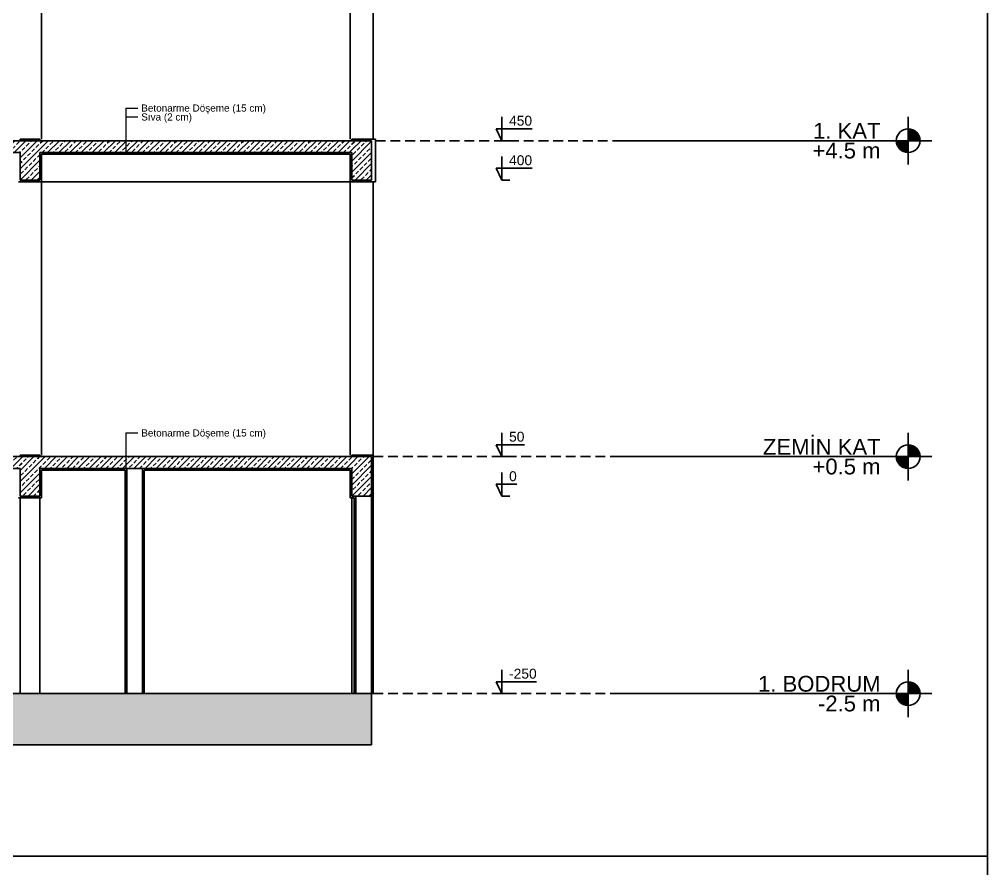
# Model space of a CAD drawing. Header units: millimetres. Extents: x 2232 to 85269, y -3593 to 5869.
# Drawn here: x 78765 to 79991, y 3719 to 4794 of the extents above; entities that cross this region are included whole.
import ezdxf

# ---------------------------------------------------------------- set-up
doc = ezdxf.new("R2010")
doc.units = ezdxf.units.MM
doc.linetypes.add('DASHED4', pattern=[18.75, 12.5, -6.25])
doc.layers.add('Standart', color=7, linetype='Continuous')
doc.styles.add('arial_1_18', font='arial.ttf', dxfattribs={"height": 0.2})
pattern_1 = [(45, (0, 0), (-7.071068, 7.071068), []), (45, (7.071, 0), (-7.071068, 7.071068), [5, -2.5])]

# ---------------------------------------------------------------- blocks, each defined once
blk = doc.blocks.new('IDE936Entity10967')
at = {"layer": 'Standart', "color": 123, "linetype": 'DASHED4', "lineweight": -3}
blk.add_lwpolyline([(3265, 450), (3565, 450)], dxfattribs=at)
blk = doc.blocks.new('IDE936Entity10968')
at = {"layer": 'Standart', "color": 123, "linetype": 'DASHED4', "lineweight": -3}
blk.add_lwpolyline([(3262, 50), (3565, 50)], dxfattribs=at)
blk = doc.blocks.new('IDE936Entity10969')
at = {"layer": 'Standart', "color": 123, "linetype": 'DASHED4', "lineweight": -3}
blk.add_lwpolyline([(3262, -250), (3565, -250)], dxfattribs=at)
blk = doc.blocks.new('IDE936Entity10971')
at = {"layer": 'Standart', "linetype": 'Continuous', "lineweight": -3}
for points in [[(3954.3, 1510), (3954.2, 1511.7), (3954, 1513.3), (3953.5, 1515), (3952.9, 1516.5), (3952, 1518), (3951.1, 1519.4), (3949.9, 1520.6), (3948.7, 1521.7), (3947.3, 1522.7), (3945.8, 1523.5), (3944.3, 1524.2), (3942.7, 1524.6), (3941, 1524.9), (3939.3, 1525), (3939.3, 1510)], [(3924.3, 1510), (3924.4, 1508.3), (3924.7, 1506.7), (3925.2, 1505), (3925.8, 1503.5), (3926.6, 1502), (3927.6, 1500.6), (3928.7, 1499.4), (3930, 1498.3), (3931.4, 1497.3), (3932.8, 1496.5), (3934.4, 1495.8), (3936, 1495.4), (3937.7, 1495.1), (3939.3, 1495), (3939.3, 1510)], [(3954.3, 1350), (3954.2, 1351.7), (3954, 1353.3), (3953.5, 1355), (3952.9, 1356.5), (3952, 1358), (3951.1, 1359.4), (3949.9, 1360.6), (3948.7, 1361.7), (3947.3, 1362.7), (3945.8, 1363.5), (3944.3, 1364.2), (3942.7, 1364.6), (3941, 1364.9), (3939.3, 1365), (3939.3, 1350)], [(3924.3, 1350), (3924.4, 1348.3), (3924.7, 1346.7), (3925.2, 1345), (3925.8, 1343.5), (3926.6, 1342), (3927.6, 1340.6), (3928.7, 1339.4), (3930, 1338.3), (3931.4, 1337.3), (3932.8, 1336.5), (3934.4, 1335.8), (3936, 1335.4), (3937.7, 1335.1), (3939.3, 1335), (3939.3, 1350)], [(3954.3, 1050), (3954.2, 1051.7), (3954, 1053.3), (3953.5, 1055), (3952.9, 1056.5), (3952, 1058), (3951.1, 1059.4), (3949.9, 1060.6), (3948.7, 1061.7), (3947.3, 1062.7), (3945.8, 1063.5), (3944.3, 1064.2), (3942.7, 1064.6), (3941, 1064.9), (3939.3, 1065), (3939.3, 1050)], [(3924.3, 1050), (3924.4, 1048.3), (3924.7, 1046.7), (3925.2, 1045), (3925.8, 1043.5), (3926.6, 1042), (3927.6, 1040.6), (3928.7, 1039.4), (3930, 1038.3), (3931.4, 1037.3), (3932.8, 1036.5), (3934.4, 1035.8), (3936, 1035.4), (3937.7, 1035.1), (3939.3, 1035), (3939.3, 1050)], [(3954.3, 750), (3954.2, 751.7), (3954, 753.3), (3953.5, 755), (3952.9, 756.5), (3952, 758), (3951.1, 759.4), (3949.9, 760.6), (3948.7, 761.7), (3947.3, 762.7), (3945.8, 763.5), (3944.3, 764.2), (3942.7, 764.6), (3941, 764.9), (3939.3, 765), (3939.3, 750)], [(3924.3, 750), (3924.4, 748.3), (3924.7, 746.7), (3925.2, 745), (3925.8, 743.5), (3926.6, 742), (3927.6, 740.6), (3928.7, 739.4), (3930, 738.3), (3931.4, 737.3), (3932.8, 736.5), (3934.4, 735.8), (3936, 735.4), (3937.7, 735.1), (3939.3, 735), (3939.3, 750)], [(3954.3, 450), (3954.2, 451.7), (3954, 453.3), (3953.5, 455), (3952.9, 456.5), (3952, 458), (3951.1, 459.4), (3949.9, 460.6), (3948.7, 461.7), (3947.3, 462.7), (3945.8, 463.5), (3944.3, 464.2), (3942.7, 464.6), (3941, 464.9), (3939.3, 465), (3939.3, 450)], [(3924.3, 450), (3924.4, 448.3), (3924.7, 446.7), (3925.2, 445), (3925.8, 443.5), (3926.6, 442), (3927.6, 440.6), (3928.7, 439.4), (3930, 438.3), (3931.4, 437.3), (3932.8, 436.5), (3934.4, 435.8), (3936, 435.4), (3937.7, 435.1), (3939.3, 435), (3939.3, 450)], [(3954.3, 50), (3954.2, 51.7), (3954, 53.3), (3953.5, 55), (3952.9, 56.5), (3952, 58), (3951.1, 59.4), (3949.9, 60.6), (3948.7, 61.7), (3947.3, 62.7), (3945.8, 63.5), (3944.3, 64.2), (3942.7, 64.6), (3941, 64.9), (3939.3, 65), (3939.3, 50)], [(3924.3, 50), (3924.4, 48.3), (3924.7, 46.7), (3925.2, 45), (3925.8, 43.5), (3926.6, 42), (3927.6, 40.6), (3928.7, 39.4), (3930, 38.3), (3931.4, 37.3), (3932.8, 36.5), (3934.4, 35.8), (3936, 35.4), (3937.7, 35.1), (3939.3, 35), (3939.3, 50)], [(3954.3, -250), (3954.2, -248.3), (3954, -246.7), (3953.5, -245), (3952.9, -243.5), (3952, -242), (3951.1, -240.6), (3949.9, -239.4), (3948.7, -238.3), (3947.3, -237.3), (3945.8, -236.5), (3944.3, -235.8), (3942.7, -235.4), (3941, -235.1), (3939.3, -235), (3939.3, -250)], [(3924.3, -250), (3924.4, -251.7), (3924.7, -253.3), (3925.2, -255), (3925.8, -256.5), (3926.6, -258), (3927.6, -259.4), (3928.7, -260.6), (3930, -261.7), (3931.4, -262.7), (3932.8, -263.5), (3934.4, -264.2), (3936, -264.6), (3937.7, -264.9), (3939.3, -265), (3939.3, -250)]]:
    blk.add_hatch(color=104, dxfattribs=at).paths.add_polyline_path(points)
at = {"layer": 'Standart', "color": 104, "linetype": 'Continuous', "lineweight": -3}
for points in [[(3939.3, 1540), (3939.3, 1480)], [(3565, 1510), (3909.3, 1510)], [(3909.3, 1510), (3969.3, 1510)], [(3939.3, 1380), (3939.3, 1320)], [(3565, 1350), (3909.3, 1350)], [(3909.3, 1350), (3969.3, 1350)], [(3939.3, 1080), (3939.3, 1020)], [(3565, 1050), (3909.3, 1050)], [(3909.3, 1050), (3969.3, 1050)], [(3939.3, 780), (3939.3, 720)], [(3565, 750), (3909.3, 750)], [(3909.3, 750), (3969.3, 750)], [(3939.3, 480), (3939.3, 420)], [(3565, 450), (3909.3, 450)], [(3909.3, 450), (3969.3, 450)], [(3939.3, 80), (3939.3, 20)], [(3565, 50), (3909.3, 50)], [(3909.3, 50), (3969.3, 50)], [(3939.3, -220), (3939.3, -280)], [(3565, -250), (3909.3, -250)], [(3909.3, -250), (3969.3, -250)]]:
    blk.add_lwpolyline(points, dxfattribs=at)
for centre in [(3939.3, 1510), (3939.3, 1350), (3939.3, 1050), (3939.3, 750), (3939.3, 450), (3939.3, 50), (3939.3, -250)]:
    blk.add_circle(centre, 15, dxfattribs=at)
at = {"layer": 'Standart', "color": 104, "linetype": 'Continuous', "lineweight": -3, "style": 'arial_1_18'}
for s, p in [('+15.1 m', (3802.6, 1487.5)), ('ASANSÖR MAK.DAİRESİ', (3580, 1352.5)), ('+13.5 m', (3802.6, 1327.5)), ('3. KAT', (3818.9, 1052.5)), ('+10.5 m', (3802.6, 1027.5)), ('2. KAT', (3818.9, 752.5)), ('+7.5 m', (3818.1, 727.5)), ('1. KAT', (3818.9, 452.5)), ('+4.5 m', (3818.1, 427.5)), ('ZEMİN KAT', (3755.4, 52.5)), ('+0.5 m', (3818.1, 27.5)), ('1. BODRUM', (3749.2, -247.5)), ('-2.5 m', (3825.1, -272.5))]:
    blk.add_text(s, height=20, dxfattribs=at).set_placement(p)
blk = doc.blocks.new('IDE936Entity10990')
at = {"layer": 'Standart', "color": 253, "linetype": 'Continuous', "lineweight": -3}
for points in [[(3425, 415), (3425, 430)], [(3425, 400), (3417.5, 415)], [(3417.5, 415), (3425, 415)], [(3425, 415), (3425, 400)], [(3425, 415), (3463.1, 415)], [(3435, 400), (3425, 400)]]:
    blk.add_lwpolyline(points, dxfattribs=at)
at = {"layer": 'Standart', "color": 253, "linetype": 'Continuous', "lineweight": -3, "style": 'arial_1_18'}
blk.add_text('400', height=12.5, dxfattribs=at).set_placement((3434, 419))
blk = doc.blocks.new('IDE936Entity10991')
at = {"layer": 'Standart', "color": 253, "linetype": 'Continuous', "lineweight": -3}
for points in [[(3425, 465), (3425, 480)], [(3425, 450), (3417.5, 465)], [(3417.5, 465), (3425, 465)], [(3425, 465), (3425, 450)], [(3425, 465), (3463.1, 465)], [(3435, 450), (3425, 450)]]:
    blk.add_lwpolyline(points, dxfattribs=at)
at = {"layer": 'Standart', "color": 253, "linetype": 'Continuous', "lineweight": -3, "style": 'arial_1_18'}
blk.add_text('450', height=12.5, dxfattribs=at).set_placement((3434, 469))
blk = doc.blocks.new('IDE936Entity10992')
at = {"layer": 'Standart', "color": 253, "linetype": 'Continuous', "lineweight": -3}
for points in [[(3425, 15), (3425, 30)], [(3425, 0), (3417.5, 15)], [(3417.5, 15), (3425, 15)], [(3425, 15), (3425, 0)], [(3425, 15), (3443.7, 15)], [(3435, 0), (3425, 0)]]:
    blk.add_lwpolyline(points, dxfattribs=at)
at = {"layer": 'Standart', "color": 253, "linetype": 'Continuous', "lineweight": -3, "style": 'arial_1_18'}
blk.add_text('0', height=12.5, dxfattribs=at).set_placement((3434, 19))
blk = doc.blocks.new('IDE936Entity10993')
at = {"layer": 'Standart', "color": 253, "linetype": 'Continuous', "lineweight": -3}
for points in [[(3425, 65), (3425, 80)], [(3425, 50), (3417.5, 65)], [(3417.5, 65), (3425, 65)], [(3425, 65), (3425, 50)], [(3425, 65), (3453.4, 65)], [(3435, 50), (3425, 50)]]:
    blk.add_lwpolyline(points, dxfattribs=at)
at = {"layer": 'Standart', "color": 253, "linetype": 'Continuous', "lineweight": -3, "style": 'arial_1_18'}
blk.add_text('50', height=12.5, dxfattribs=at).set_placement((3434, 69))
blk = doc.blocks.new('IDE936Entity10995')
at = {"layer": 'Standart', "color": 253, "linetype": 'Continuous', "lineweight": -3}
for points in [[(3425, -235), (3425, -220)], [(3425, -250), (3417.5, -235)], [(3417.5, -235), (3425, -235)], [(3425, -235), (3425, -250)], [(3425, -235), (3468.9, -235)], [(3435, -250), (3425, -250)]]:
    blk.add_lwpolyline(points, dxfattribs=at)
at = {"layer": 'Standart', "color": 253, "linetype": 'Continuous', "lineweight": -3, "style": 'arial_1_18'}
blk.add_text('-250', height=12.5, dxfattribs=at).set_placement((3434, -231))
blk = doc.blocks.new('IDE936Entity11026')
at = {"layer": 'Standart', "color": 173, "linetype": 'Continuous', "lineweight": 5}
for points in [[(2948.8, 491.2), (2948.8, 433)], [(2948.8, 491.2), (2963.8, 491.2)], [(2948.8, 480), (2963.8, 480)]]:
    blk.add_lwpolyline(points, dxfattribs=at)
at = {"layer": 'Standart', "color": 173, "linetype": 'Continuous', "lineweight": 5, "style": 'arial_1_18'}
for s, p in [('Betonarme Döşeme (15 cm)', (2968.3, 486.8)), ('Sıva (2 cm)', (2968.3, 475.5))]:
    blk.add_text(s, height=9, dxfattribs=at).set_placement(p)
blk = doc.blocks.new('IDE936Entity11037')
at = {"layer": 'Standart', "color": 173, "linetype": 'Continuous', "lineweight": 5}
for points in [[(2948.8, 80), (2948.8, 35)], [(2948.8, 80), (2963.8, 80)]]:
    blk.add_lwpolyline(points, dxfattribs=at)
at = {"layer": 'Standart', "color": 173, "linetype": 'Continuous', "lineweight": 5, "style": 'arial_1_18'}
blk.add_text('Betonarme Döşeme (15 cm)', height=9, dxfattribs=at).set_placement((2968.3, 75.5))
blk = doc.blocks.new('IDE936Entity11092')
at = {"layer": 'Standart', "linetype": 'Continuous', "lineweight": -3}
h = blk.add_hatch(dxfattribs=at)
h.set_pattern_fill('ANSI33', color=171, scale=40, style=0)
h.set_pattern_definition(pattern_1)
h.paths.add_polyline_path([(2840, 400), (2815, 400), (2815, 450), (2840, 450)])
blk = doc.blocks.new('IDE936Entity11093')
at = {"layer": 'Standart', "linetype": 'Continuous', "lineweight": -3}
h = blk.add_hatch(dxfattribs=at)
h.set_pattern_fill('ANSI33', color=171, scale=40, style=0)
h.set_pattern_definition(pattern_1)
h.paths.add_polyline_path([(3260, 400), (3235, 400), (3235, 450), (3260, 450)])
blk = doc.blocks.new('IDE936Entity11095')
at = {"layer": 'Standart', "linetype": 'Continuous', "lineweight": -3}
h = blk.add_hatch(dxfattribs=at)
h.set_pattern_fill('ANSI33', color=171, scale=40, style=0)
h.set_pattern_definition(pattern_1)
h.paths.add_polyline_path([(3235, 435), (2840, 435), (2840, 450), (3235, 450)])
blk = doc.blocks.new('IDE936Entity11096')
at = {"layer": 'Standart', "linetype": 'Continuous', "lineweight": -3}
h = blk.add_hatch(dxfattribs=at)
h.set_pattern_fill('ANSI33', color=171, scale=40, style=0)
h.set_pattern_definition(pattern_1)
h.paths.add_polyline_path([(2815, 435), (2465, 435), (2465, 450), (2815, 450)])
blk = doc.blocks.new('IDE936Entity11105')
at = {"layer": 'Standart', "linetype": 'Continuous', "lineweight": -3}
h = blk.add_hatch(dxfattribs=at)
h.set_pattern_fill('ANSI33', color=171, scale=40, style=0)
h.set_pattern_definition(pattern_1)
h.paths.add_polyline_path([(2815, 35), (2465, 35), (2465, 50), (2815, 50)])
blk = doc.blocks.new('IDE936Entity11106')
at = {"layer": 'Standart', "linetype": 'Continuous', "lineweight": -3}
h = blk.add_hatch(dxfattribs=at)
h.set_pattern_fill('ANSI33', color=171, scale=40, style=0)
h.set_pattern_definition(pattern_1)
h.paths.add_polyline_path([(3235, 35), (2840, 35), (2840, 50), (3235, 50)])
blk = doc.blocks.new('IDE936Entity11108')
at = {"layer": 'Standart', "linetype": 'Continuous', "lineweight": -3}
h = blk.add_hatch(dxfattribs=at)
h.set_pattern_fill('ANSI33', color=171, scale=40, style=0)
h.set_pattern_definition(pattern_1)
h.paths.add_polyline_path([(3260, 0), (3235, 0), (3235, 50), (3260, 50)])
blk = doc.blocks.new('IDE936Entity11109')
at = {"layer": 'Standart', "linetype": 'Continuous', "lineweight": -3}
h = blk.add_hatch(dxfattribs=at)
h.set_pattern_fill('ANSI33', color=171, scale=40, style=0)
h.set_pattern_definition(pattern_1)
h.paths.add_polyline_path([(2840, 0), (2815, 0), (2815, 50), (2840, 50)])
blk = doc.blocks.new('IDE936Entity11116')
at = {"layer": 'Standart', "linetype": 'Continuous', "lineweight": -3}
h = blk.add_hatch(dxfattribs=at)
h.set_pattern_fill('ANSI33', color=171, scale=40, style=0)
h.set_pattern_definition(pattern_1)
h.paths.add_polyline_path([(3260, -315), (-50, -315), (-50, -250), (3260, -250)])
blk = doc.blocks.new('IDE936Entity11198')
at = {"layer": 'Standart', "color": 159, "linetype": 'Continuous', "lineweight": -3}
blk.add_lwpolyline([(3233, 452), (3233, 698)], dxfattribs=at)
blk = doc.blocks.new('IDE936Entity11199')
at = {"layer": 'Standart', "color": 159, "linetype": 'Continuous', "lineweight": -3}
blk.add_lwpolyline([(3262, 452), (3262, 698)], dxfattribs=at)
blk = doc.blocks.new('IDE936Entity11201')
at = {"layer": 'Standart', "color": 159, "linetype": 'Continuous', "lineweight": -3}
blk.add_lwpolyline([(2842, 452), (2842, 698)], dxfattribs=at)
blk = doc.blocks.new('IDE936Entity11250')
at = {"layer": 'Standart', "color": 159, "linetype": 'Continuous', "lineweight": -3}
blk.add_lwpolyline([(2842, 52), (2842, 398)], dxfattribs=at)
blk = doc.blocks.new('IDE936Entity11251')
at = {"layer": 'Standart', "color": 159, "linetype": 'Continuous', "lineweight": -3}
blk.add_lwpolyline([(3233, 52), (3233, 398)], dxfattribs=at)
blk = doc.blocks.new('IDE936Entity11252')
at = {"layer": 'Standart', "color": 159, "linetype": 'Continuous', "lineweight": -3}
blk.add_lwpolyline([(3262, 52), (3262, 398)], dxfattribs=at)
blk = doc.blocks.new('IDE936Entity11259')
at = {"layer": 'Standart', "color": 159, "linetype": 'Continuous', "lineweight": -3}
blk.add_lwpolyline([(2842, 398), (3233, 398)], dxfattribs=at)
blk = doc.blocks.new('IDE936Entity11260')
at = {"layer": 'Standart', "color": 159, "linetype": 'Continuous', "lineweight": -3}
blk.add_lwpolyline([(3235, -250), (3235, -2)], dxfattribs=at)
blk = doc.blocks.new('IDE936Entity11261')
at = {"layer": 'Standart', "color": 159, "linetype": 'Continuous', "lineweight": -3}
blk.add_lwpolyline([(2815, -250), (2815, -2)], dxfattribs=at)
blk = doc.blocks.new('IDE936Entity11262')
at = {"layer": 'Standart', "color": 159, "linetype": 'Continuous', "lineweight": -3}
blk.add_lwpolyline([(2840, -250), (2840, -2)], dxfattribs=at)
blk = doc.blocks.new('IDE936Entity11421')
at = {"layer": 'Standart', "color": 159, "linetype": 'Continuous', "lineweight": -3}
blk.add_lwpolyline([(2465, 450), (2815, 450)], dxfattribs=at)
blk = doc.blocks.new('IDE936Entity11422')
at = {"layer": 'Standart', "color": 159, "linetype": 'Continuous', "lineweight": -3}
blk.add_lwpolyline([(2815, 400), (2815, 435)], dxfattribs=at)
blk = doc.blocks.new('IDE936Entity11423')
at = {"layer": 'Standart', "color": 159, "linetype": 'Continuous', "lineweight": -3}
blk.add_lwpolyline([(2840, 400), (2815, 400)], dxfattribs=at)
blk = doc.blocks.new('IDE936Entity11424')
at = {"layer": 'Standart', "color": 159, "linetype": 'Continuous', "lineweight": -3}
blk.add_lwpolyline([(2815, 450), (2840, 450)], dxfattribs=at)
blk = doc.blocks.new('IDE936Entity11425')
at = {"layer": 'Standart', "color": 159, "linetype": 'Continuous', "lineweight": -3}
blk.add_lwpolyline([(2840, 450), (3235, 450)], dxfattribs=at)
blk = doc.blocks.new('IDE936Entity11426')
at = {"layer": 'Standart', "color": 159, "linetype": 'Continuous', "lineweight": -3}
blk.add_lwpolyline([(3235, 400), (3235, 435)], dxfattribs=at)
blk = doc.blocks.new('IDE936Entity11427')
at = {"layer": 'Standart', "color": 159, "linetype": 'Continuous', "lineweight": -3}
blk.add_lwpolyline([(3260, 400), (3235, 400)], dxfattribs=at)
blk = doc.blocks.new('IDE936Entity11428')
at = {"layer": 'Standart', "color": 159, "linetype": 'Continuous', "lineweight": -3}
blk.add_lwpolyline([(3260, 450), (3260, 400)], dxfattribs=at)
blk = doc.blocks.new('IDE936Entity11429')
at = {"layer": 'Standart', "color": 159, "linetype": 'Continuous', "lineweight": -3}
blk.add_lwpolyline([(3235, 450), (3260, 450)], dxfattribs=at)
blk = doc.blocks.new('IDE936Entity11432')
at = {"layer": 'Standart', "color": 159, "linetype": 'Continuous', "lineweight": -3}
blk.add_lwpolyline([(2840, 435), (2840, 400)], dxfattribs=at)
blk = doc.blocks.new('IDE936Entity11433')
at = {"layer": 'Standart', "color": 159, "linetype": 'Continuous', "lineweight": -3}
blk.add_lwpolyline([(3235, 435), (2840, 435)], dxfattribs=at)
blk = doc.blocks.new('IDE936Entity11435')
at = {"layer": 'Standart', "color": 159, "linetype": 'Continuous', "lineweight": -3}
blk.add_lwpolyline([(2815, 435), (2465, 435)], dxfattribs=at)
blk = doc.blocks.new('IDE936Entity11458')
at = {"layer": 'Standart', "color": 159, "linetype": 'Continuous', "lineweight": -3}
blk.add_lwpolyline([(2710, 35), (2815, 35)], dxfattribs=at)
blk = doc.blocks.new('IDE936Entity11459')
at = {"layer": 'Standart', "color": 159, "linetype": 'Continuous', "lineweight": -3}
blk.add_lwpolyline([(2465, 50), (2815, 50)], dxfattribs=at)
blk = doc.blocks.new('IDE936Entity11460')
at = {"layer": 'Standart', "color": 159, "linetype": 'Continuous', "lineweight": -3}
blk.add_lwpolyline([(2815, 50), (2840, 50)], dxfattribs=at)
blk = doc.blocks.new('IDE936Entity11461')
at = {"layer": 'Standart', "color": 159, "linetype": 'Continuous', "lineweight": -3}
blk.add_lwpolyline([(2840, 35), (2950, 35)], dxfattribs=at)
blk = doc.blocks.new('IDE936Entity11462')
at = {"layer": 'Standart', "color": 159, "linetype": 'Continuous', "lineweight": -3}
blk.add_lwpolyline([(2950, 35), (2970, 35)], dxfattribs=at)
blk = doc.blocks.new('IDE936Entity11463')
at = {"layer": 'Standart', "color": 159, "linetype": 'Continuous', "lineweight": -3}
blk.add_lwpolyline([(2970, 35), (3235, 35)], dxfattribs=at)
blk = doc.blocks.new('IDE936Entity11464')
at = {"layer": 'Standart', "color": 159, "linetype": 'Continuous', "lineweight": -3}
blk.add_lwpolyline([(2840, 50), (3235, 50)], dxfattribs=at)
blk = doc.blocks.new('IDE936Entity11465')
at = {"layer": 'Standart', "color": 159, "linetype": 'Continuous', "lineweight": -3}
blk.add_lwpolyline([(3235, 50), (3260, 50)], dxfattribs=at)
blk = doc.blocks.new('IDE936Entity11469')
at = {"layer": 'Standart', "color": 159, "linetype": 'Continuous', "lineweight": -3}
blk.add_lwpolyline([(3235, 0), (3235, 35)], dxfattribs=at)
blk = doc.blocks.new('IDE936Entity11470')
at = {"layer": 'Standart', "color": 159, "linetype": 'Continuous', "lineweight": -3}
blk.add_lwpolyline([(3235, 0), (3240, 0)], dxfattribs=at)
blk = doc.blocks.new('IDE936Entity11471')
at = {"layer": 'Standart', "color": 159, "linetype": 'Continuous', "lineweight": -3}
blk.add_lwpolyline([(3240, 0), (3260, 0)], dxfattribs=at)
blk = doc.blocks.new('IDE936Entity11472')
at = {"layer": 'Standart', "color": 159, "linetype": 'Continuous', "lineweight": -3}
blk.add_lwpolyline([(3260, 50), (3260, 0)], dxfattribs=at)
blk = doc.blocks.new('IDE936Entity11473')
at = {"layer": 'Standart', "color": 159, "linetype": 'Continuous', "lineweight": -3}
blk.add_lwpolyline([(2815, 0), (2815, 35)], dxfattribs=at)
blk = doc.blocks.new('IDE936Entity11474')
at = {"layer": 'Standart', "color": 159, "linetype": 'Continuous', "lineweight": -3}
blk.add_lwpolyline([(2840, 0), (2815, 0)], dxfattribs=at)
blk = doc.blocks.new('IDE936Entity11516')
at = {"layer": 'Standart', "color": 159, "linetype": 'Continuous', "lineweight": -3}
blk.add_lwpolyline([(2840, 35), (2840, 0)], dxfattribs=at)
blk = doc.blocks.new('IDE936Entity11519')
at = {"layer": 'Standart', "color": 159, "linetype": 'Continuous', "lineweight": -3}
blk.add_lwpolyline([(3260, -315), (-50, -315)], dxfattribs=at)
blk = doc.blocks.new('IDE936Entity11520')
at = {"layer": 'Standart', "color": 159, "linetype": 'Continuous', "lineweight": -3}
blk.add_lwpolyline([(3260, -250), (3260, -315)], dxfattribs=at)
blk = doc.blocks.new('IDE936Entity11532')
at = {"layer": 'Standart', "color": 159, "linetype": 'Continuous', "lineweight": -3}
blk.add_lwpolyline([(2950, -250), (2970, -250)], dxfattribs=at)
blk = doc.blocks.new('IDE936Entity11533')
at = {"layer": 'Standart', "color": 159, "linetype": 'Continuous', "lineweight": -3}
blk.add_lwpolyline([(2970, -250), (2972, -250)], dxfattribs=at)
blk = doc.blocks.new('IDE936Entity11534')
at = {"layer": 'Standart', "color": 159, "linetype": 'Continuous', "lineweight": -3}
blk.add_lwpolyline([(3240, -250), (3260, -250)], dxfattribs=at)
blk = doc.blocks.new('IDE936Entity11553')
at = {"layer": 'Standart', "color": 166, "linetype": 'Continuous', "lineweight": -3}
blk.add_lwpolyline([(2950, -250), (2950, 35)], dxfattribs=at)
blk = doc.blocks.new('IDE936Entity11554')
at = {"layer": 'Standart', "color": 166, "linetype": 'Continuous', "lineweight": -3}
blk.add_lwpolyline([(2970, 35), (2970, -250)], dxfattribs=at)
blk = doc.blocks.new('IDE936Entity11555')
at = {"layer": 'Standart', "color": 166, "linetype": 'Continuous', "lineweight": -3}
blk.add_lwpolyline([(3240, -250), (3240, 0)], dxfattribs=at)
blk = doc.blocks.new('IDE936Entity11556')
at = {"layer": 'Standart', "color": 166, "linetype": 'Continuous', "lineweight": -3}
blk.add_lwpolyline([(3260, 0), (3260, -250)], dxfattribs=at)
blk = doc.blocks.new('IDE936Entity11699')
at = {"layer": 'Standart', "color": 11, "linetype": 'Continuous', "lineweight": -3}
blk.add_lwpolyline([(2815, 450), (2815, 452)], dxfattribs=at)
blk = doc.blocks.new('IDE936Entity11700')
at = {"layer": 'Standart', "color": 11, "linetype": 'Continuous', "lineweight": -3}
blk.add_lwpolyline([(2815, 452), (2840, 452)], dxfattribs=at)
blk = doc.blocks.new('IDE936Entity11701')
at = {"layer": 'Standart', "color": 11, "linetype": 'Continuous', "lineweight": -3}
blk.add_lwpolyline([(2840, 452), (2840, 450)], dxfattribs=at)
blk = doc.blocks.new('IDE936Entity11722')
at = {"layer": 'Standart', "color": 11, "linetype": 'Continuous', "lineweight": -3}
blk.add_lwpolyline([(3235, 450), (3235, 452)], dxfattribs=at)
blk = doc.blocks.new('IDE936Entity11723')
at = {"layer": 'Standart', "color": 11, "linetype": 'Continuous', "lineweight": -3}
blk.add_lwpolyline([(3235, 452), (3265, 452)], dxfattribs=at)
blk = doc.blocks.new('IDE936Entity11724')
at = {"layer": 'Standart', "color": 11, "linetype": 'Continuous', "lineweight": -3}
blk.add_lwpolyline([(3265, 452), (3265, 398)], dxfattribs=at)
blk = doc.blocks.new('IDE936Entity11725')
at = {"layer": 'Standart', "color": 11, "linetype": 'Continuous', "lineweight": -3}
blk.add_lwpolyline([(3233, 398), (3233, 433)], dxfattribs=at)
blk = doc.blocks.new('IDE936Entity11726')
at = {"layer": 'Standart', "color": 11, "linetype": 'Continuous', "lineweight": -3}
blk.add_lwpolyline([(3233, 433), (2842, 433)], dxfattribs=at)
blk = doc.blocks.new('IDE936Entity11727')
at = {"layer": 'Standart', "color": 11, "linetype": 'Continuous', "lineweight": -3}
blk.add_lwpolyline([(2842, 398), (2842, 433)], dxfattribs=at)
blk = doc.blocks.new('IDE936Entity11748')
at = {"layer": 'Standart', "color": 11, "linetype": 'Continuous', "lineweight": -3}
blk.add_lwpolyline([(2815, 50), (2815, 52)], dxfattribs=at)
blk = doc.blocks.new('IDE936Entity11749')
at = {"layer": 'Standart', "color": 11, "linetype": 'Continuous', "lineweight": -3}
blk.add_lwpolyline([(2815, 52), (2840, 52)], dxfattribs=at)
blk = doc.blocks.new('IDE936Entity11750')
at = {"layer": 'Standart', "color": 11, "linetype": 'Continuous', "lineweight": -3}
blk.add_lwpolyline([(2840, 52), (2840, 50)], dxfattribs=at)
blk = doc.blocks.new('IDE936Entity11766')
at = {"layer": 'Standart', "color": 11, "linetype": 'Continuous', "lineweight": -3}
blk.add_lwpolyline([(3238, -250), (3238, -2)], dxfattribs=at)
blk = doc.blocks.new('IDE936Entity11767')
at = {"layer": 'Standart', "color": 11, "linetype": 'Continuous', "lineweight": -3}
blk.add_lwpolyline([(3233, -2), (3235, -2)], dxfattribs=at)
blk = doc.blocks.new('IDE936Entity11768')
at = {"layer": 'Standart', "color": 11, "linetype": 'Continuous', "lineweight": -3}
blk.add_lwpolyline([(3233, -2), (3233, 33)], dxfattribs=at)
blk = doc.blocks.new('IDE936Entity11769')
at = {"layer": 'Standart', "color": 11, "linetype": 'Continuous', "lineweight": -3}
blk.add_lwpolyline([(3233, 33), (2972, 33)], dxfattribs=at)
blk = doc.blocks.new('IDE936Entity11770')
at = {"layer": 'Standart', "color": 11, "linetype": 'Continuous', "lineweight": -3}
blk.add_lwpolyline([(2972, 33), (2972, -250)], dxfattribs=at)
blk = doc.blocks.new('IDE936Entity11771')
at = {"layer": 'Standart', "color": 11, "linetype": 'Continuous', "lineweight": -3}
blk.add_lwpolyline([(2948, -250), (2948, 33)], dxfattribs=at)
blk = doc.blocks.new('IDE936Entity11772')
at = {"layer": 'Standart', "color": 11, "linetype": 'Continuous', "lineweight": -3}
blk.add_lwpolyline([(2948, 33), (2842, 33)], dxfattribs=at)
blk = doc.blocks.new('IDE936Entity11773')
at = {"layer": 'Standart', "color": 11, "linetype": 'Continuous', "lineweight": -3}
blk.add_lwpolyline([(2842, 33), (2842, -2)], dxfattribs=at)
blk = doc.blocks.new('IDE936Entity11774')
at = {"layer": 'Standart', "color": 11, "linetype": 'Continuous', "lineweight": -3}
blk.add_lwpolyline([(2813, -2), (2815, -2)], dxfattribs=at)
blk = doc.blocks.new('IDE936Entity11799')
at = {"layer": 'Standart', "color": 11, "linetype": 'Continuous', "lineweight": -3}
blk.add_lwpolyline([(3262, -250), (3262, 52)], dxfattribs=at)
blk = doc.blocks.new('IDE936Entity11800')
at = {"layer": 'Standart', "color": 11, "linetype": 'Continuous', "lineweight": -3}
blk.add_lwpolyline([(3262, -250), (3260, -250)], dxfattribs=at)
blk = doc.blocks.new('IDE936Entity11801')
at = {"layer": 'Standart', "color": 11, "linetype": 'Continuous', "lineweight": -3}
blk.add_lwpolyline([(3235, 50), (3235, 52)], dxfattribs=at)
blk = doc.blocks.new('IDE936Entity11802')
at = {"layer": 'Standart', "color": 11, "linetype": 'Continuous', "lineweight": -3}
blk.add_lwpolyline([(3235, 52), (3262, 52)], dxfattribs=at)
blk = doc.blocks.new('IDE936Entity11886')
at = {"layer": 'Standart', "color": 159, "linetype": 'Continuous', "lineweight": -3}
blk.add_lwpolyline([(2712, -250), (2815, -250)], dxfattribs=at)
blk = doc.blocks.new('IDE936Entity11887')
at = {"layer": 'Standart', "color": 159, "linetype": 'Continuous', "lineweight": -3}
blk.add_lwpolyline([(2815, -250), (2840, -250)], dxfattribs=at)
blk = doc.blocks.new('IDE936Entity11888')
at = {"layer": 'Standart', "color": 159, "linetype": 'Continuous', "lineweight": -3}
blk.add_lwpolyline([(2840, -250), (2948, -250)], dxfattribs=at)
blk = doc.blocks.new('IDE936Entity11889')
at = {"layer": 'Standart', "color": 159, "linetype": 'Continuous', "lineweight": -3}
blk.add_lwpolyline([(2948, -250), (2950, -250)], dxfattribs=at)
blk = doc.blocks.new('IDE936Entity11890')
at = {"layer": 'Standart', "color": 159, "linetype": 'Continuous', "lineweight": -3}
blk.add_lwpolyline([(2972, -250), (3235, -250)], dxfattribs=at)
blk = doc.blocks.new('IDE936Entity11891')
at = {"layer": 'Standart', "color": 159, "linetype": 'Continuous', "lineweight": -3}
blk.add_lwpolyline([(3235, -250), (3238, -250)], dxfattribs=at)
blk = doc.blocks.new('IDE936Entity11892')
at = {"layer": 'Standart', "color": 159, "linetype": 'Continuous', "lineweight": -3}
blk.add_lwpolyline([(3238, -250), (3240, -250)], dxfattribs=at)
blk = doc.blocks.new('IDE936Entity11931')
at = {"layer": 'Standart', "color": 11, "linetype": 'Continuous', "lineweight": -3}
blk.add_lwpolyline([(3233, 398), (3265, 398)], dxfattribs=at)
blk = doc.blocks.new('IDE936Entity11932')
at = {"layer": 'Standart', "color": 11, "linetype": 'Continuous', "lineweight": -3}
blk.add_lwpolyline([(2813, 398), (2842, 398)], dxfattribs=at)
blk = doc.blocks.new('IDE936Entity11940')
at = {"layer": 'Standart', "color": 11, "linetype": 'Continuous', "lineweight": -3}
blk.add_lwpolyline([(3235, -2), (3238, -2)], dxfattribs=at)
blk = doc.blocks.new('IDE936Entity11941')
at = {"layer": 'Standart', "color": 11, "linetype": 'Continuous', "lineweight": -3}
blk.add_lwpolyline([(2815, -2), (2840, -2)], dxfattribs=at)
blk = doc.blocks.new('IDE936Entity11942')
at = {"layer": 'Standart', "color": 11, "linetype": 'Continuous', "lineweight": -3}
blk.add_lwpolyline([(2840, -2), (2842, -2)], dxfattribs=at)

msp = doc.modelspace()

# ---------------------------------------------------------------- linework, layer by layer
for p, q in [((79990.7, 5868.7), (79990.7, 1367.5)), ((75050, 3734.4), (79990.7, 3734.4))]:
    msp.add_line(p, q)

# ---------------------------------------------------------------- block references
at = {"layer": 'Standart'}
for name in ['IDE936Entity10971', 'IDE936Entity11201', 'IDE936Entity11198', 'IDE936Entity11199', 'IDE936Entity11026', 'IDE936Entity10991', 'IDE936Entity11096', 'IDE936Entity11421', 'IDE936Entity11699', 'IDE936Entity11700', 'IDE936Entity11092', 'IDE936Entity11424', 'IDE936Entity11701', 'IDE936Entity11095', 'IDE936Entity11425', 'IDE936Entity11722', 'IDE936Entity11723', 'IDE936Entity11093', 'IDE936Entity11429', 'IDE936Entity11428', 'IDE936Entity11724', 'IDE936Entity10967', 'IDE936Entity11435', 'IDE936Entity11422', 'IDE936Entity11432', 'IDE936Entity11433', 'IDE936Entity11726', 'IDE936Entity11727', 'IDE936Entity11725', 'IDE936Entity11426', 'IDE936Entity10990', 'IDE936Entity11932', 'IDE936Entity11423', 'IDE936Entity11250', 'IDE936Entity11259', 'IDE936Entity11251', 'IDE936Entity11931', 'IDE936Entity11427', 'IDE936Entity11252', 'IDE936Entity11037', 'IDE936Entity10993', 'IDE936Entity11748', 'IDE936Entity11749', 'IDE936Entity11750', 'IDE936Entity11801', 'IDE936Entity11802', 'IDE936Entity11799', 'IDE936Entity11105', 'IDE936Entity11459', 'IDE936Entity11109', 'IDE936Entity11460', 'IDE936Entity11106', 'IDE936Entity11464', 'IDE936Entity11108', 'IDE936Entity11465', 'IDE936Entity11472', 'IDE936Entity10968', 'IDE936Entity11458', 'IDE936Entity11473', 'IDE936Entity11461', 'IDE936Entity11516', 'IDE936Entity11772', 'IDE936Entity11773', 'IDE936Entity11771', 'IDE936Entity11462', 'IDE936Entity11553', 'IDE936Entity11463', 'IDE936Entity11554', 'IDE936Entity11769', 'IDE936Entity11770', 'IDE936Entity11768', 'IDE936Entity11469', 'IDE936Entity10992', 'IDE936Entity11774', 'IDE936Entity11474', 'IDE936Entity11261', 'IDE936Entity11941', 'IDE936Entity11262', 'IDE936Entity11942', 'IDE936Entity11767', 'IDE936Entity11470', 'IDE936Entity11260', 'IDE936Entity11940', 'IDE936Entity11766', 'IDE936Entity11471', 'IDE936Entity11555', 'IDE936Entity11556', 'IDE936Entity10995', 'IDE936Entity11116', 'IDE936Entity11886', 'IDE936Entity11887', 'IDE936Entity11888', 'IDE936Entity11889', 'IDE936Entity11532', 'IDE936Entity11533', 'IDE936Entity11890', 'IDE936Entity11891', 'IDE936Entity11892', 'IDE936Entity11534', 'IDE936Entity11520', 'IDE936Entity11800', 'IDE936Entity10969', 'IDE936Entity11519']:
    msp.add_blockref(name, (75950.8, 4190.1), dxfattribs=at)

doc.saveas('drawing.dxf')
